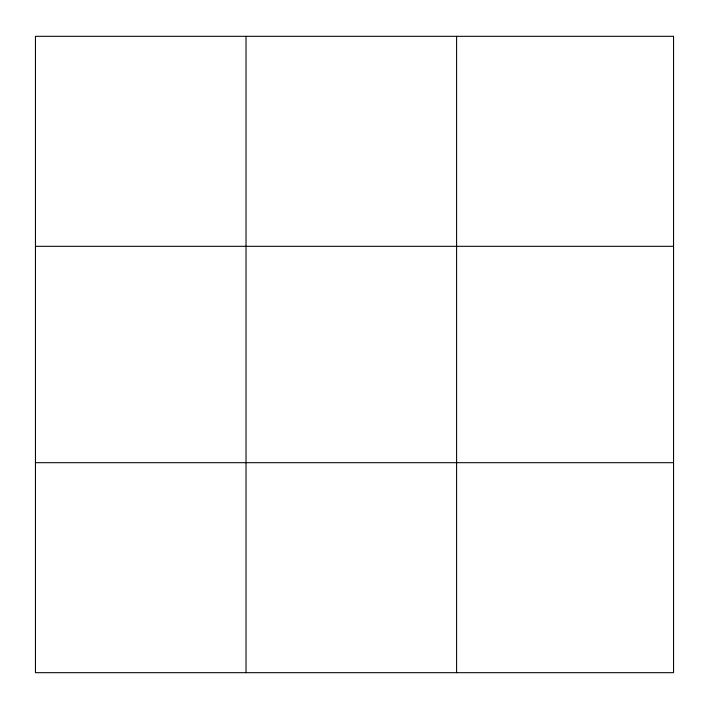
<?xml version="1.0" encoding="UTF-8"?>
<svg xmlns="http://www.w3.org/2000/svg" width="709" height="709" viewBox="0 0 709 709"><rect width="100%" height="100%" fill="white"/><g stroke="black" fill="none" stroke-linecap="round" stroke-linejoin="round"><path stroke-width="1.06" d="M246.023 672.681L246.023 36.319M456.596 672.681L456.596 36.319M35.45 246.315L673.55 246.315M35.45 462.685L673.55 462.685M673.55 36.319L673.55 672.681L35.45 672.681L35.45 36.319L673.55 36.319"/></g></svg>
